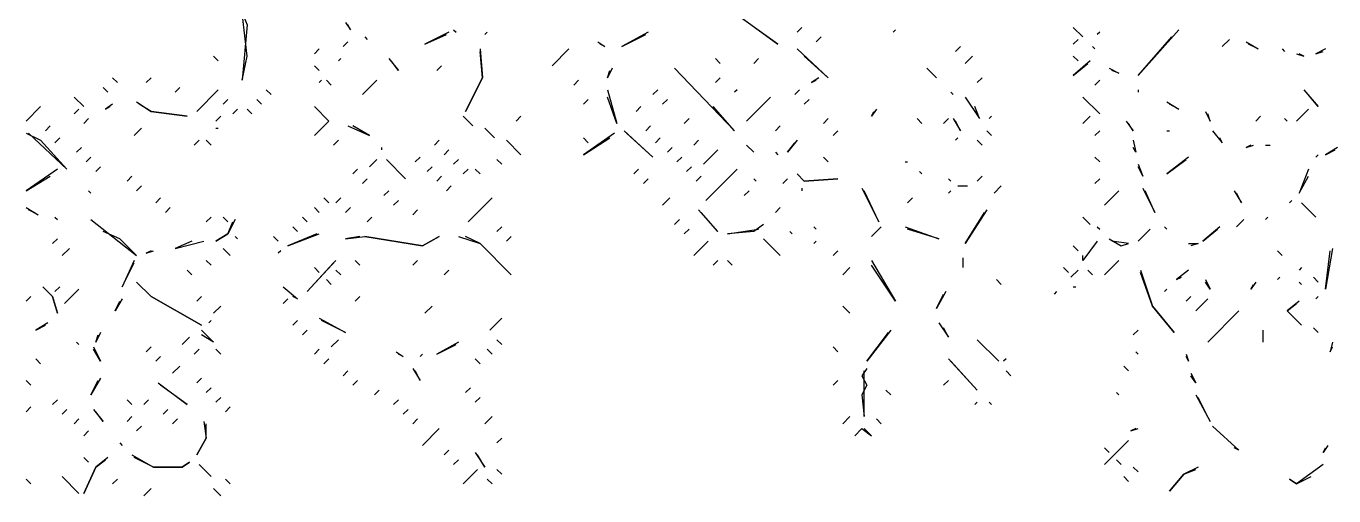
# Model space of a CAD drawing. Extents: x 1 to 2775, y -31 to 2075.
# Drawn here: x 2347.5 to 2438.2, y 1663.3 to 1695.9 of the extents above; entities that cross this region are included whole.
import ezdxf

# ---------------------------------------------------------------- set-up
doc = ezdxf.new("R2010")
doc.units = 0
doc.layers.add('LINEWORK', color=4, linetype='CONTINUOUS')

msp = doc.modelspace()

# ---------------------------------------------------------------- linework, layer by layer
at = {"layer": 'LINEWORK'}
for points in [[(2361.5, 1700.6667), (2362.8333, 1698.1667), (2362.5, 1696.8333), (2362.8333, 1696), (2362.5, 1692.1667), (2362.8333, 1693.8333), (2362.5, 1696.8333), (2362.8333, 1698.1667), (2361.6667, 1700.5)], [(2396, 1697.3333), (2399.6667, 1694.6667), (2396.1667, 1697.1667)], [(2369.6667, 1696.1667), (2370, 1695.6667), (2369.8333, 1696)], [(2376.8333, 1695.5), (2375.1667, 1694.6667), (2376.6667, 1695.3333)], [(2377.1667, 1695.6667), (2377.3333, 1695.5)], [(2379.5, 1695.5), (2379.3333, 1695.3333)], [(2390.6667, 1695.5), (2388.8333, 1694.5), (2390.5, 1695.3333)], [(2401.3333, 1695.8333), (2401, 1695.5)], [(2407.8333, 1695.6667), (2407.6667, 1695.5)], [(2420.1667, 1695.8333), (2420.8333, 1695.1667)], [(2422, 1695.5), (2421.8333, 1695.3333)], [(2427.5, 1695.6667), (2424.6667, 1692.5), (2427, 1695.1667)], [(2367.8333, 1694.3333), (2367.5, 1694)], [(2369.8333, 1694.8333), (2369.5, 1694.5)], [(2371, 1695.1667), (2371.1667, 1695)], [(2379, 1694.3333), (2379.1667, 1692.3333), (2378, 1690), (2379.1667, 1692.3333), (2379, 1694.1667)], [(2385.1667, 1694.3333), (2384, 1693.1667)], [(2387.1667, 1694.8333), (2387.6667, 1694.5), (2387.3333, 1694.6667)], [(2401, 1694.3333), (2403.1667, 1692.3333), (2401.5, 1693.8333)], [(2402.6667, 1695.1667), (2402.3333, 1694.8333)], [(2412.3333, 1694.5), (2412, 1694.1667)], [(2420.5, 1695), (2420.1667, 1694.6667)], [(2421.5, 1694.5), (2421.6667, 1694.3333)], [(2431, 1695), (2430.5, 1694.5)], [(2432.1667, 1694.8333), (2433, 1694.3333), (2432.3333, 1694.6667)], [(2434.6667, 1694.3333), (2434.8333, 1694.1667)], [(2437.6667, 1694.3333), (2437, 1694), (2437.5, 1694.1667)], [(2360.5, 1693.8333), (2360.8333, 1693.5)], [(2369.3333, 1693.6667), (2369.1667, 1693.5)], [(2372.6667, 1693.6667), (2373.3333, 1692.8333), (2372.8333, 1693.5)], [(2395.3333, 1693.6667), (2395.6667, 1693.3333)], [(2398.3333, 1693.6667), (2398, 1693.3333)], [(2413.1667, 1693.8333), (2412.6667, 1693.3333)], [(2420.1667, 1693.8333), (2420.5, 1693.5)], [(2421.3333, 1693.5), (2420.1667, 1692.5), (2421.1667, 1693.3333)], [(2435.6667, 1694), (2436.1667, 1693.8333), (2435.8333, 1694)], [(2367.5, 1693.1667), (2367.8333, 1692.8333)], [(2376.3333, 1693.1667), (2376, 1692.8333)], [(2388.1667, 1693), (2387.8333, 1692.3333), (2388, 1692.8333)], [(2392.5, 1693), (2396.6667, 1688.6667), (2395.1667, 1690.3333)], [(2410, 1693), (2410.6667, 1692.3333)], [(2422.6667, 1693), (2423.3333, 1692.6667), (2422.8333, 1692.8333)], [(2352.8333, 1691.6667), (2353.1667, 1691.3333)], [(2353.5, 1692.3333), (2353.8333, 1692)], [(2356.1667, 1692.3333), (2355.8333, 1692)], [(2358.1667, 1691.6667), (2357.8333, 1691.3333)], [(2368, 1692.1667), (2367.8333, 1692)], [(2368.3333, 1692.1667), (2368.6667, 1691.8333)], [(2371.8333, 1692.1667), (2370.8333, 1691.1667)], [(2385.8333, 1692.1667), (2385.5, 1691.8333)], [(2395.6667, 1692.3333), (2395.3333, 1692)], [(2402.5, 1692.3333), (2402, 1692), (2402.3333, 1692.1667)], [(2413.8333, 1692.3333), (2413.5, 1692)], [(2422, 1692.1667), (2421.6667, 1691.8333)], [(2350.8333, 1691), (2351.5, 1690.3333)], [(2360.8333, 1691.5), (2359.3333, 1690)], [(2361.5, 1690.8333), (2361.1667, 1690.5)], [(2363.5, 1690.8333), (2363.8333, 1690.5)], [(2364.1667, 1691.5), (2364.5, 1691.1667)], [(2386.5, 1690.8333), (2386.1667, 1690.5)], [(2387.8333, 1691.5), (2388.5, 1689.1667), (2387.8333, 1691)], [(2391.3333, 1691.5), (2391, 1691.1667)], [(2392, 1690.8333), (2391.6667, 1690.5)], [(2396.8333, 1691.5), (2396.6667, 1691.3333)], [(2399.1667, 1691), (2397.5, 1689.3333)], [(2401.1667, 1691.5), (2400.8333, 1691.1667)], [(2401.8333, 1690.8333), (2401.5, 1690.5)], [(2411.6667, 1691.3333), (2411.8333, 1691.1667)], [(2412.6667, 1691), (2413.6667, 1689.5), (2413.3333, 1690.3333)], [(2420.8333, 1691), (2422, 1689.8333)], [(2424.6667, 1691.5), (2424.6667, 1691.3333)], [(2436.1667, 1691.5), (2437.1667, 1690.3333), (2436.3333, 1691.3333)], [(2348.5, 1690.3333), (2347.5, 1689.3333)], [(2351.1667, 1690.1667), (2350.8333, 1689.8333)], [(2353.5, 1690.5), (2353, 1690.1667), (2353.3333, 1690.3333)], [(2355.1667, 1690.6667), (2356.1667, 1690), (2358.6667, 1689.6667), (2356.1667, 1690), (2355.3333, 1690.5)], [(2362.1667, 1690.1667), (2361.8333, 1689.8333)], [(2362.8333, 1690.1667), (2363.1667, 1689.8333)], [(2367.5, 1690.3333), (2368.5, 1689.3333), (2367.5, 1688.3333), (2368.5, 1689.3333)], [(2390.1667, 1690.3333), (2389.8333, 1690)], [(2406.5, 1690.1667), (2406.1667, 1689.6667), (2406.3333, 1690)], [(2426.6667, 1690.6667), (2427.5, 1690.1667), (2426.8333, 1690.5)], [(2429.3333, 1690), (2429.6667, 1689.3333), (2429.5, 1689.8333)], [(2436.5, 1690.1667), (2435.6667, 1689.3333)], [(2349.1667, 1689), (2348.8333, 1688.6667)], [(2351.8333, 1689.5), (2351.5, 1689.1667)], [(2361, 1689.6667), (2360.6667, 1689.3333)], [(2369.8333, 1689), (2371.3333, 1688.3333), (2370.1667, 1689)], [(2377.8333, 1689.6667), (2378.5, 1689)], [(2381.8333, 1689.6667), (2381.5, 1689.3333)], [(2390.8333, 1689), (2390.5, 1688.6667)], [(2393.5, 1689.5), (2393.1667, 1689.1667)], [(2399.8333, 1689), (2399.5, 1688.6667)], [(2403.1667, 1689.5), (2402.8333, 1689.1667)], [(2409.3333, 1689.5), (2409.6667, 1689.1667)], [(2411.5, 1689.5), (2411.1667, 1689.1667)], [(2411.8333, 1689.5), (2412.3333, 1688.6667), (2412, 1689.3333)], [(2414.5, 1689.6667), (2414.3333, 1689.5)], [(2421.3333, 1689.6667), (2420.8333, 1689.1667)], [(2423.8333, 1689.3333), (2424.3333, 1688.6667), (2424, 1689.1667)], [(2433.1667, 1689.6667), (2432.8333, 1689.3333)], [(2434.8333, 1689.5), (2435, 1689.3333)], [(2347.5, 1688.5), (2348.5, 1688), (2350.3333, 1686), (2347.6667, 1688.5)], [(2349.8333, 1688.1667), (2349.5, 1687.8333)], [(2355.5, 1688.8333), (2355, 1688.3333)], [(2359.5, 1688), (2359.1667, 1687.6667)], [(2360, 1688), (2360.3333, 1687.6667)], [(2360.6667, 1688.8333), (2360.8333, 1688.8333)], [(2369.1667, 1688), (2368.8333, 1687.6667)], [(2376.1667, 1688), (2375.8333, 1687.6667)], [(2379.3333, 1688.8333), (2380, 1688.1667)], [(2380.8333, 1688), (2381.8333, 1687)], [(2388.3333, 1688.5), (2386.1667, 1687), (2388, 1688.1667)], [(2386.1667, 1688.1667), (2386.5, 1687.8333)], [(2389, 1688.6667), (2391, 1686.8333), (2389.1667, 1688.5)], [(2391.5, 1688.1667), (2391.1667, 1687.8333)], [(2394.1667, 1688), (2393.8333, 1687.6667)], [(2401, 1688), (2400.3333, 1687.1667), (2400.8333, 1687.8333)], [(2403.8333, 1688.6667), (2403.5, 1688.3333)], [(2412.1667, 1688.1667), (2412, 1688)], [(2413.5, 1688), (2413.8333, 1687.6667)], [(2414.1667, 1688.6667), (2414.5, 1688.3333)], [(2422, 1688.6667), (2421.6667, 1688.3333)], [(2424.3333, 1688), (2424.5, 1687.1667), (2424.3333, 1687.5)], [(2426.6667, 1688.6667), (2426.8333, 1688.6667)], [(2429.8333, 1688.6667), (2430.5, 1687.8333), (2430.3333, 1688.1667)], [(2351.3333, 1687.5), (2351, 1687.1667)], [(2372.1667, 1687.5), (2372.1667, 1687.3333)], [(2376.8333, 1687.3333), (2376.5, 1687)], [(2392.3333, 1687.5), (2392, 1687.1667)], [(2395.5, 1687.3333), (2394.5, 1686.3333)], [(2397.5, 1687.6667), (2398, 1687.1667)], [(2399.5, 1687.1667), (2399.6667, 1687)], [(2432.5, 1687.6667), (2432.1667, 1687.5), (2432.6667, 1687.6667)], [(2433.5, 1687.6667), (2433.8333, 1687.6667)], [(2438.5, 1687.5), (2437.6667, 1687), (2438.3333, 1687.3333)], [(2352, 1686.8333), (2351.6667, 1686.5)], [(2352.6667, 1686.1667), (2352.3333, 1685.8333)], [(2371.8333, 1686.6667), (2371.3333, 1686.1667)], [(2372.5, 1686.6667), (2373.8333, 1685.3333)], [(2374.8333, 1686.8333), (2374.5, 1686.5)], [(2375.6667, 1686.1667), (2375.3333, 1685.8333)], [(2377.5, 1686.6667), (2377.1667, 1686.3333)], [(2380.1667, 1686.6667), (2380.5, 1686.3333)], [(2393, 1686.8333), (2392.6667, 1686.5)], [(2393.6667, 1686.1667), (2393.3333, 1685.8333)], [(2402.8333, 1686.8333), (2403.1667, 1686.5)], [(2408.5, 1686.5), (2408.6667, 1686.5)], [(2421.6667, 1686.8333), (2422, 1686.5)], [(2424.6667, 1686.3333), (2425, 1685.5), (2424.6667, 1686.1667)], [(2428.1667, 1686.8333), (2426.6667, 1685.6667), (2428, 1686.6667)], [(2437.1667, 1687), (2437, 1686.8333)], [(2349.6667, 1686), (2347.5, 1684.5), (2349.1667, 1685.5)], [(2354.8333, 1685.5), (2354.5, 1685.1667)], [(2370.5, 1686), (2370.1667, 1685.6667)], [(2371.1667, 1685.3333), (2370.8333, 1685)], [(2376.3333, 1685.5), (2376, 1685.1667)], [(2378.1667, 1686), (2377.8333, 1685.6667)], [(2378.6667, 1686), (2379, 1685.6667)], [(2390, 1686), (2389.6667, 1685.6667)], [(2390.6667, 1685.3333), (2390.3333, 1685)], [(2394.3333, 1685.5), (2394, 1685.1667)], [(2396.8333, 1686), (2394.6667, 1683.8333)], [(2398, 1685.3333), (2398.1667, 1685.1667)], [(2400.3333, 1685.3333), (2400, 1685)], [(2401, 1685.6667), (2401.5, 1685.1667), (2403.8333, 1685.3333), (2401.5, 1685.1667)], [(2409.5, 1685.8333), (2409.6667, 1685.6667)], [(2411.5, 1685.3333), (2411.6667, 1685.1667)], [(2413.8333, 1685.5), (2413.5, 1685.1667)], [(2422, 1685.3333), (2421.6667, 1685)], [(2436.5, 1686), (2435.8333, 1684.3333), (2436.5, 1685.5)], [(2351.8333, 1684.5), (2352, 1684.3333)], [(2355.5, 1684.8333), (2355.1667, 1684.5)], [(2372.6667, 1684.5), (2372.3333, 1684.1667)], [(2377, 1684.8333), (2376.6667, 1684.5)], [(2397.6667, 1684.5), (2397.3333, 1684.1667)], [(2401.3333, 1684.6667), (2401.3333, 1684.5)], [(2405.5, 1684.6667), (2406.6667, 1682.3333), (2405.6667, 1684.5)], [(2411.6667, 1684.5), (2411.5, 1684.3333)], [(2412.1667, 1684.8333), (2412.8333, 1684.8333)], [(2415.1667, 1684.8333), (2414.6667, 1684.3333)], [(2423.3333, 1684.5), (2422.3333, 1683.5)], [(2425, 1684.6667), (2425.8333, 1683), (2425.1667, 1684.5)], [(2431.3333, 1684.5), (2431.8333, 1683.6667), (2431.5, 1684.3333)], [(2356.8333, 1684), (2356.5, 1683.6667)], [(2368.1667, 1684), (2368.5, 1683.6667)], [(2369.3333, 1684), (2369, 1683.6667)], [(2373.3333, 1683.8333), (2373, 1683.5)], [(2379.8333, 1684), (2378.1667, 1682.3333)], [(2392.1667, 1684), (2391.6667, 1683.5)], [(2409, 1684), (2408.6667, 1683.6667)], [(2435.3333, 1683.8333), (2435.1667, 1683.6667)], [(2436, 1683.6667), (2437, 1682.6667)], [(2347.5, 1683.3333), (2348.3333, 1682.8333), (2347.6667, 1683.1667)], [(2349.5, 1682.6667), (2349.6667, 1682.5)], [(2357.5, 1683.3333), (2357.1667, 1683)], [(2360.3333, 1682.6667), (2360, 1682.3333)], [(2361.1667, 1682.6667), (2361.5, 1682.3333)], [(2366.6667, 1682.6667), (2367, 1682.3333)], [(2367.5, 1683.3333), (2367.8333, 1683)], [(2370, 1683.3333), (2369.6667, 1683)], [(2371.5, 1682.6667), (2371.1667, 1682.3333)], [(2374.6667, 1683.1667), (2374.3333, 1682.8333)], [(2394.1667, 1683.1667), (2395.5, 1681.6667), (2394.3333, 1683)], [(2399.8333, 1683.3333), (2399.5, 1683)], [(2414.1667, 1683.1667), (2412.6667, 1680.8333), (2414, 1683)], [(2420.8333, 1682.6667), (2421.3333, 1682.1667)], [(2433.6667, 1682.6667), (2433.5, 1682.5)], [(2352, 1682.5), (2355.1667, 1680), (2354, 1681.1667), (2352.8333, 1681.6667)], [(2362, 1682.5), (2361.5, 1681.5), (2360.6667, 1681), (2361.5, 1681.5), (2361.8333, 1682.3333)], [(2366, 1682), (2366.3333, 1681.6667)], [(2380.5, 1682), (2380.1667, 1681.6667)], [(2392.8333, 1682.5), (2392.5, 1682.1667)], [(2393.5, 1681.8333), (2393.1667, 1681.5)], [(2398.6667, 1682.1667), (2398, 1681.6667), (2396.1667, 1681.5), (2398.3333, 1681.8333)], [(2400.5, 1681.6667), (2400.6667, 1681.5)], [(2402.1667, 1682), (2402.3333, 1681.8333)], [(2406.8333, 1682), (2406.1667, 1681.3333)], [(2408.5, 1682), (2410.8333, 1681.1667), (2408.6667, 1681.8333)], [(2421.8333, 1682), (2422, 1681.8333)], [(2425.5, 1681.8333), (2424.6667, 1681)], [(2426.5, 1682), (2426.6667, 1681.8333)], [(2430.3333, 1682), (2429.1667, 1681), (2430.1667, 1681.8333)], [(2432, 1682.5), (2431.5, 1682)], [(2349.6667, 1681.1667), (2349.3333, 1680.8333)], [(2359, 1681), (2357.8333, 1680.5), (2359.8333, 1681)], [(2362, 1681.3333), (2362.1667, 1681.1667)], [(2364.6667, 1681.3333), (2365, 1681)], [(2367.6667, 1681.5), (2365.6667, 1680.6667), (2367.8333, 1681.5)], [(2370.6667, 1681.3333), (2369.6667, 1681.1667), (2371, 1681.3333), (2375, 1680.6667), (2376.1667, 1681.3333), (2375, 1680.6667), (2371, 1681.3333)], [(2377.5, 1681.3333), (2379, 1680.8333), (2381.1667, 1678.6667), (2379, 1680.8333), (2378, 1681.3333)], [(2381.1667, 1681.3333), (2380.8333, 1681)], [(2394.8333, 1681), (2393.8333, 1680)], [(2398.6667, 1681.1667), (2399.8333, 1680)], [(2402.3333, 1681), (2402.1667, 1680.8333)], [(2421.8333, 1681), (2420.8333, 1679.6667), (2420.8333, 1680)], [(2422.6667, 1681.1667), (2423.5, 1680.6667), (2424, 1680.8333), (2422.8333, 1681)], [(2428.1667, 1680.8333), (2428.8333, 1680.8333), (2428.3333, 1680.6667)], [(2350.5, 1680.5), (2350, 1680)], [(2356.1667, 1680.3333), (2355.8333, 1680.1667), (2356.3333, 1680.3333)], [(2361.1667, 1680.5), (2361.6667, 1680)], [(2365.1667, 1680.3333), (2365, 1680.1667)], [(2403.8333, 1680.3333), (2403.5, 1680)], [(2412.5, 1679.8333), (2412.5, 1679.1667)], [(2420.1667, 1680.6667), (2420.5, 1680.3333)], [(2434.3333, 1680.3333), (2434.6667, 1680)], [(2438.1667, 1680.5), (2437.6667, 1677.6667), (2438, 1680.3333)], [(2355, 1679.6667), (2354.1667, 1677.8333), (2355, 1679.5)], [(2358.6667, 1679), (2359, 1678.6667)], [(2360, 1679.6667), (2360.3333, 1679.3333)], [(2369, 1679.6667), (2367, 1677.5), (2368.8333, 1679.5)], [(2367.5, 1679.1667), (2367.8333, 1678.8333)], [(2369, 1679), (2369.3333, 1678.6667)], [(2370.3333, 1679.6667), (2370.6667, 1679.3333)], [(2374.6667, 1679.6667), (2374.3333, 1679.3333)], [(2376.8333, 1679), (2376.5, 1678.6667)], [(2395.5, 1679.6667), (2395.1667, 1679.3333)], [(2396.1667, 1679.6667), (2396.5, 1679.3333)], [(2404.6667, 1679.1667), (2404.1667, 1678.6667)], [(2406.1667, 1679.6667), (2407.8333, 1676.8333), (2406.1667, 1679.3333)], [(2419.5, 1679.1667), (2419.8333, 1678.8333)], [(2420.5, 1679), (2420, 1678.5)], [(2421.1667, 1679), (2421.5, 1678.6667)], [(2423.3333, 1679.6667), (2422.3333, 1678.6667)], [(2424.8333, 1679), (2425.6667, 1676.5), (2427.1667, 1674.6667), (2425.6667, 1676.5), (2424.8333, 1678.8333)], [(2428.1667, 1679), (2427.3333, 1678.3333), (2427.6667, 1678.5)], [(2436, 1679.1667), (2435.8333, 1679)], [(2355.1667, 1678.1667), (2356.1667, 1677.1667), (2359.6667, 1675.1667), (2356.1667, 1677.1667)], [(2368.3333, 1678.3333), (2368.6667, 1678)], [(2414.8333, 1678.3333), (2415.1667, 1678)], [(2429.3333, 1678.3333), (2429.6667, 1677.6667), (2429.3333, 1678.1667)], [(2432.8333, 1678.1667), (2432.5, 1677.6667), (2432.6667, 1678)], [(2434.5, 1678.5), (2434.3333, 1678.3333)], [(2435.8333, 1678.1667), (2436, 1678)], [(2436.8333, 1678.5), (2437.1667, 1678.1667)], [(2347.8333, 1677.1667), (2347.5, 1676.8333)], [(2348.6667, 1677.8333), (2349.3333, 1677.1667), (2349.6667, 1676), (2349.3333, 1677.1667)], [(2349.8333, 1677.8333), (2349.5, 1677.5)], [(2351.1667, 1677.6667), (2350.1667, 1676.6667)], [(2359.6667, 1677.1667), (2359.3333, 1676.8333)], [(2365.3333, 1677.8333), (2366.3333, 1677), (2366, 1677.1667)], [(2370.6667, 1677.1667), (2370.3333, 1676.8333)], [(2411.3333, 1677.5), (2410.6667, 1676.3333), (2411.1667, 1677.3333)], [(2419, 1677.5), (2418.8333, 1677.3333)], [(2420.1667, 1677.8333), (2420.3333, 1677.8333)], [(2426.6667, 1677.6667), (2426.5, 1677.5)], [(2428.3333, 1677.1667), (2428, 1676.8333)], [(2437.1667, 1677.1667), (2437, 1677)], [(2354.1667, 1677), (2353.6667, 1676.1667), (2354, 1676.8333)], [(2361, 1676.5), (2360.5, 1676)], [(2365.6667, 1677), (2365.3333, 1676.6667)], [(2375.6667, 1676.5), (2375.1667, 1676)], [(2404.1667, 1676.5), (2404.6667, 1676)], [(2429.5, 1677), (2428.6667, 1676.1667)], [(2431.6667, 1676.1667), (2429.5, 1674)], [(2435.8333, 1676.8333), (2435, 1676.1667), (2436, 1675.1667), (2435, 1676.1667), (2435.6667, 1676.6667)], [(2349, 1675.3333), (2348.1667, 1674.8333), (2348.8333, 1675.1667)], [(2360.3333, 1675.5), (2360.1667, 1675.3333)], [(2366.3333, 1675.5), (2366, 1675.1667)], [(2367.8333, 1675.6667), (2369.6667, 1674.6667), (2368, 1675.5)], [(2380.5, 1675.6667), (2379.6667, 1674.8333)], [(2410.8333, 1675.3333), (2411.5, 1674.3333), (2411.1667, 1675)], [(2352.6667, 1674.6667), (2352.3333, 1674), (2352.5, 1674.5)], [(2359.6667, 1674.8333), (2360.5, 1674), (2359.6667, 1674.5)], [(2367, 1674.8333), (2366.6667, 1674.5)], [(2407.5, 1674.8333), (2405.8333, 1672.6667), (2407.3333, 1674.6667)], [(2424.6667, 1674.8333), (2424.3333, 1674.5)], [(2433.3333, 1674.8333), (2433.3333, 1674)], [(2436.8333, 1675), (2437.1667, 1674.6667)], [(2351, 1674), (2351.1667, 1673.8333)], [(2352.1667, 1673.6667), (2352.6667, 1672.6667), (2352.1667, 1673.5)], [(2356.1667, 1673.6667), (2355.8333, 1673.3333)], [(2358.8333, 1674.3333), (2358.3333, 1673.8333)], [(2359.5, 1673.5), (2359.1667, 1673.1667)], [(2360.6667, 1673.5), (2361, 1673.1667)], [(2367.8333, 1673.5), (2367.5, 1673.1667)], [(2369.1667, 1674.1667), (2368.6667, 1673.6667)], [(2377.5, 1674), (2376, 1673.1667), (2377.3333, 1673.8333)], [(2379.5, 1673.5), (2379.8333, 1673.1667)], [(2380.1667, 1674.1667), (2380.5, 1673.8333)], [(2403.5, 1673.6667), (2403.8333, 1673.3333)], [(2413.5, 1674.1667), (2415, 1672.6667)], [(2438.1667, 1674), (2438, 1673.3333), (2438.1667, 1673.6667)], [(2348.1667, 1672.8333), (2348.5, 1672.5)], [(2356.8333, 1673), (2356.5, 1672.6667)], [(2368.5, 1672.8333), (2368.1667, 1672.5)], [(2373.1667, 1673.3333), (2373.6667, 1673), (2373.3333, 1673.1667)], [(2375, 1673.1667), (2374.8333, 1673)], [(2378.6667, 1672.8333), (2379, 1672.5)], [(2411.5, 1672.8333), (2413.5, 1670.6667), (2411.6667, 1672.6667)], [(2415.5, 1672.8333), (2415.3333, 1672.6667)], [(2424.5, 1673.3333), (2424.6667, 1673.1667)], [(2428, 1673.1667), (2428.1667, 1672.6667), (2428, 1673)], [(2358.1667, 1672.3333), (2357.6667, 1671.8333)], [(2369.8333, 1672), (2369.5, 1671.6667)], [(2374.3333, 1672.1667), (2374.8333, 1671.3333), (2374.5, 1672)], [(2405.8333, 1672.1667), (2405.5, 1671.6667), (2405.8333, 1671), (2405.5, 1670.3333), (2405.6667, 1668.8333), (2405.6667, 1672)], [(2415.5, 1672), (2415.8333, 1671.6667)], [(2423.6667, 1672.3333), (2424, 1672)], [(2428.3333, 1671.8333), (2428.6667, 1671.1667), (2428.3333, 1671.6667)], [(2347.5, 1671.3333), (2347.8333, 1671)], [(2352.6667, 1671.5), (2352, 1670.3333), (2352.5, 1671.3333)], [(2356.6667, 1671.1667), (2358.6667, 1669.6667), (2356.8333, 1671)], [(2359.6667, 1671.5), (2359.3333, 1671.1667)], [(2360.3333, 1670.8333), (2360, 1670.5)], [(2370.5, 1671.3333), (2370.1667, 1671)], [(2378.3333, 1670.8333), (2378, 1670.5)], [(2403.8333, 1671.3333), (2403.5, 1671)], [(2411.5, 1671.3333), (2411.1667, 1671)], [(2349.6667, 1670), (2349.3333, 1669.6667)], [(2354.5, 1670), (2354.8333, 1669.6667)], [(2356, 1670), (2355.6667, 1669.6667)], [(2361, 1670.1667), (2360.6667, 1669.8333)], [(2372, 1670.6667), (2371.6667, 1670.3333)], [(2373.3333, 1670), (2373, 1669.6667)], [(2379, 1670.1667), (2378.6667, 1669.8333)], [(2407.1667, 1670.6667), (2407.5, 1670.3333)], [(2413.5, 1669.8333), (2413.3333, 1669.6667)], [(2414.3333, 1669.8333), (2414.5, 1669.6667)], [(2423.1667, 1670.5), (2423.3333, 1670.3333)], [(2428.6667, 1670.3333), (2429.6667, 1668.5), (2428.8333, 1670.1667)], [(2347.8333, 1669.5), (2347.5, 1669.1667)], [(2350.3333, 1669.3333), (2350, 1669)], [(2352.1667, 1669.3333), (2352.8333, 1668.5), (2352.3333, 1669.1667)], [(2357.3333, 1669.3333), (2357, 1669)], [(2361.6667, 1669.5), (2361.3333, 1669.1667)], [(2374, 1669.3333), (2373.6667, 1669)], [(2351.1667, 1668.6667), (2350.8333, 1668.3333)], [(2354.8333, 1668.8333), (2354.5, 1668.5)], [(2355.5, 1668.1667), (2355.1667, 1667.8333)], [(2358, 1668.6667), (2357.6667, 1668.3333)], [(2359.8333, 1668.5), (2360, 1667.3333), (2359.3333, 1666.1667), (2360, 1667.3333), (2360, 1668.3333)], [(2374.6667, 1668.6667), (2374.3333, 1668.3333)], [(2376.1667, 1668), (2375, 1666.8333)], [(2379.8333, 1668.8333), (2379.3333, 1668.3333)], [(2404.6667, 1668.8333), (2404.1667, 1668.3333)], [(2405.5, 1668), (2405, 1667.5), (2405.5, 1668), (2406.1667, 1667.5), (2405.6667, 1668)], [(2406.5, 1668.6667), (2406.8333, 1668.3333)], [(2424.5, 1668), (2424.1667, 1667.8333), (2424.6667, 1668)], [(2429.8333, 1668.1667), (2431.6667, 1666.5), (2431.3333, 1666.6667)], [(2351.8333, 1667.8333), (2351.5, 1667.5)], [(2380.5, 1667.3333), (2380.1667, 1667)], [(2424, 1667.1667), (2422.3333, 1665.5)], [(2354, 1667), (2354.1667, 1666.8333)], [(2376.8333, 1666.5), (2376.5, 1666.1667)], [(2378.6667, 1666.3333), (2379.3333, 1665.3333), (2378.8333, 1666.1667)], [(2422.3333, 1666.6667), (2422.6667, 1666.3333)], [(2437.8333, 1666.8333), (2437.5, 1666.3333), (2437.6667, 1666.6667)], [(2353.1667, 1666), (2352.3333, 1665.3333), (2351.5, 1663.5), (2352.3333, 1665.3333), (2353, 1665.8333)], [(2351.5, 1666), (2351.8333, 1665.6667)], [(2354.8333, 1666.1667), (2356.3333, 1665.3333), (2358.3333, 1665.3333), (2358.8333, 1665.6667), (2358.3333, 1665.3333), (2356.3333, 1665.3333), (2355, 1666)], [(2359.5, 1665.5), (2360.3333, 1664.6667)], [(2377.5, 1665.8333), (2377.1667, 1665.5)], [(2423.1667, 1665.8333), (2423.5, 1665.5)], [(2424.3333, 1665.3333), (2424.6667, 1665)], [(2428.8333, 1665.3333), (2427.8333, 1664.8333), (2426.8333, 1663.6667), (2427.8333, 1664.8333), (2428.6667, 1665.1667)], [(2437.5, 1665.5), (2435.6667, 1664.1667), (2435.1667, 1664.5), (2435.6667, 1664.1667), (2436.6667, 1664.6667)], [(2347.5, 1664.5), (2347.8333, 1664.1667)], [(2350, 1664.6667), (2351.1667, 1663.5)], [(2353.8333, 1664.5), (2353.5, 1664.1667)], [(2361.3333, 1664.5), (2361.6667, 1664.1667)], [(2378.8333, 1665.1667), (2377.8333, 1664.1667)], [(2379.5, 1664.5), (2379.8333, 1664.1667)], [(2380.1667, 1665.1667), (2380.5, 1664.8333)], [(2423.6667, 1664.6667), (2424, 1664.3333)], [(2356.1667, 1663.8333), (2355.6667, 1663.3333)], [(2360.5, 1663.8333), (2361, 1663.3333)]]:
    msp.add_lwpolyline(points, dxfattribs=at)

doc.saveas('drawing.dxf')
